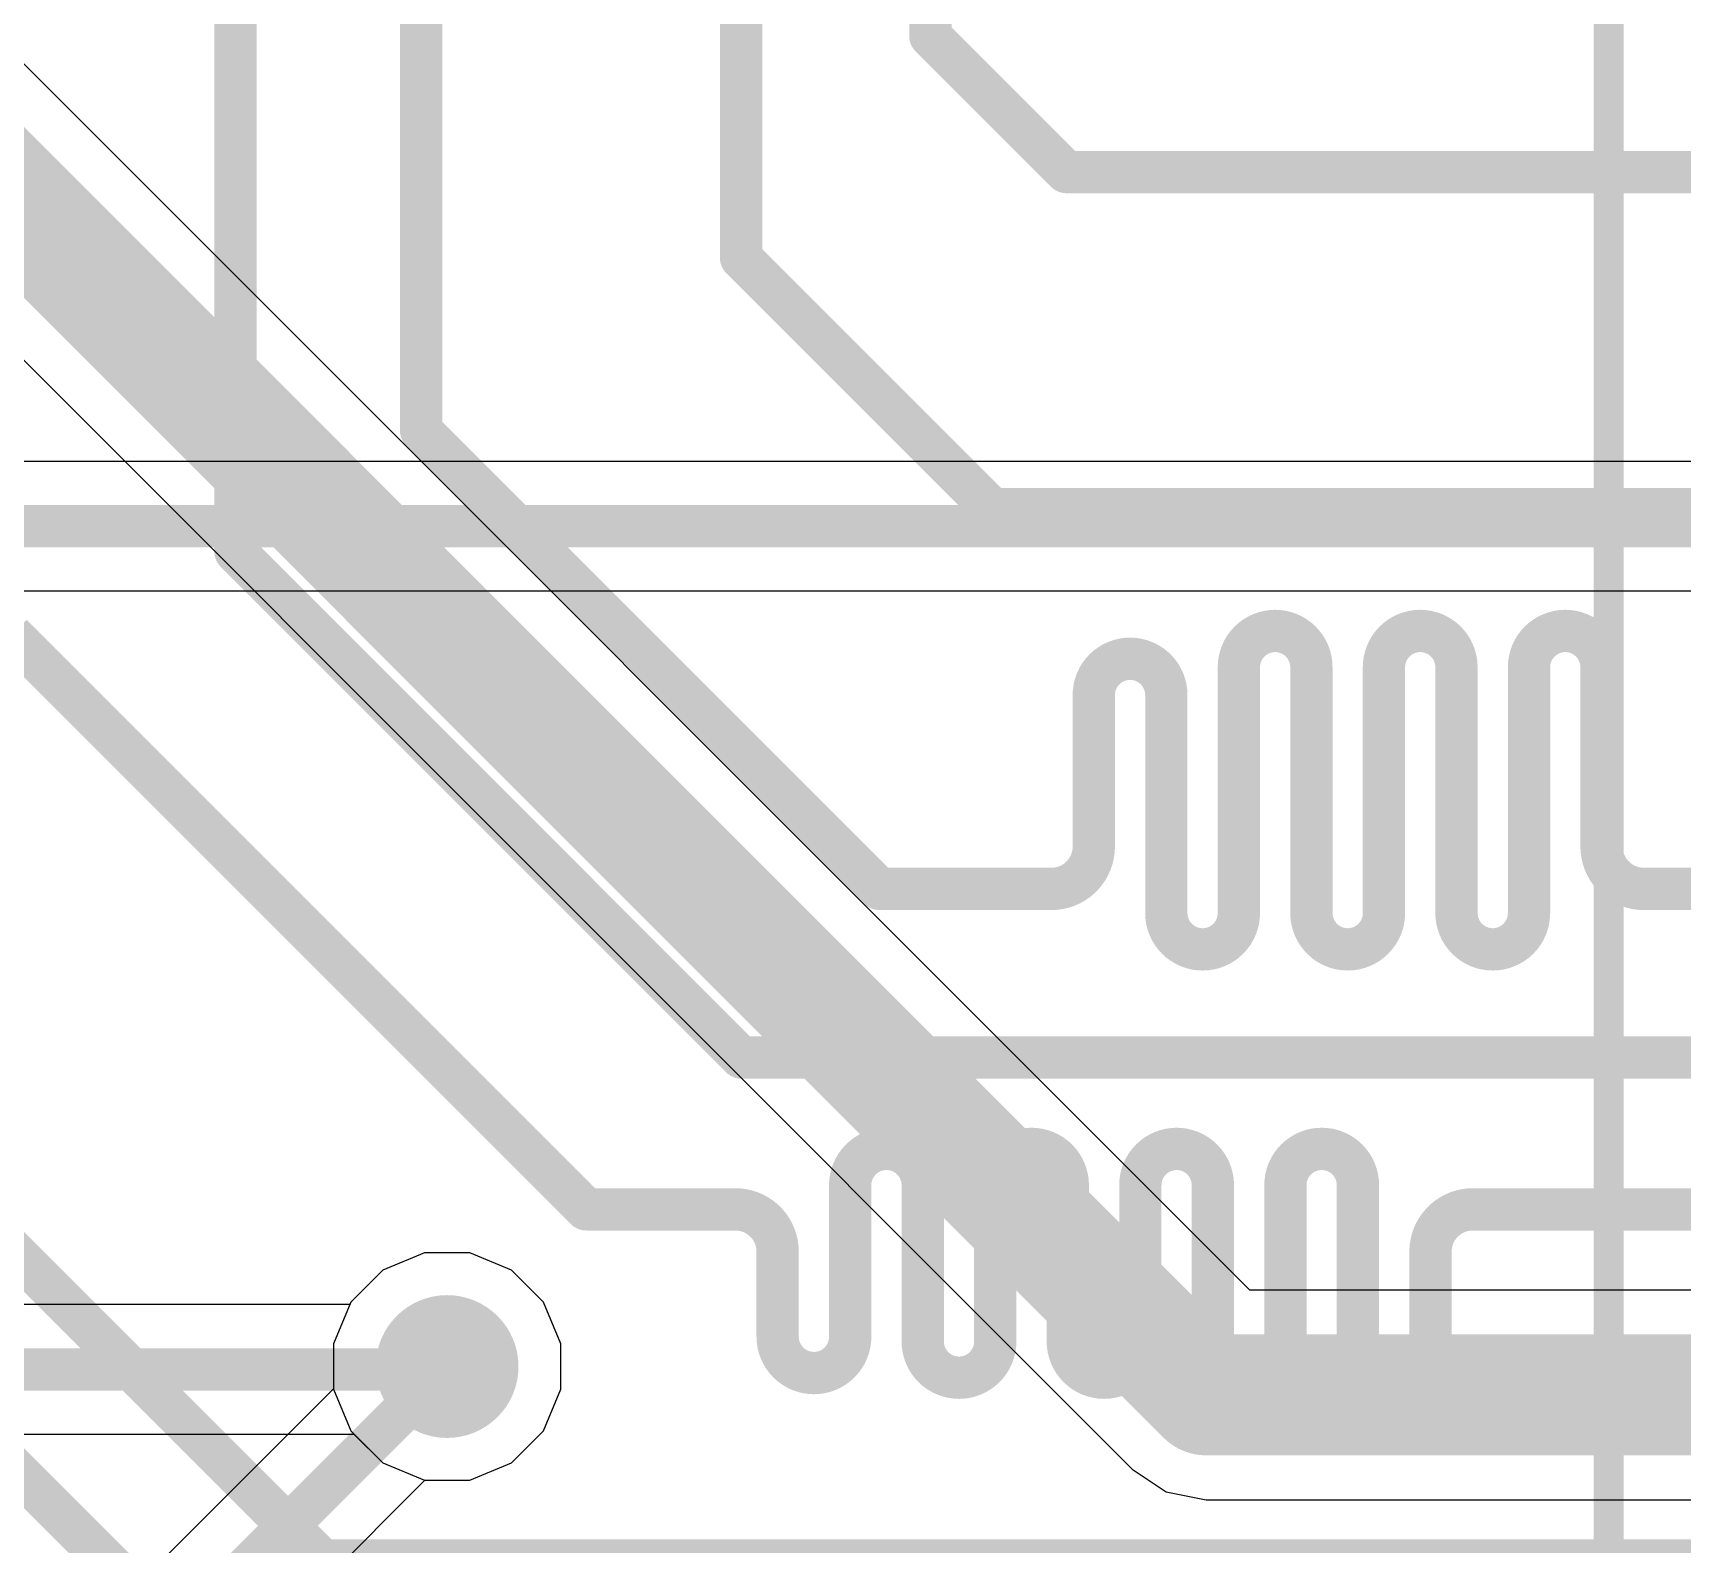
# Model space of a CAD drawing. Header units: inches. Extents: x -3 to 128, y -12 to 41.
# Drawn here: x 74.46 to 81.39, y 21.21 to 27.56 of the extents above; entities that cross this region are included whole.
import ezdxf

# ---------------------------------------------------------------- set-up
doc = ezdxf.new("R2010")
doc.units = ezdxf.units.IN
for name, color, linetype in [('Bottom Layer', 5, 'Continuous'), ('Layer 1', 16, 'Continuous'), ('Layer 2', 76, 'Continuous'), ('Top Layer', 1, 'Continuous'), ('Top Overlay', 2, 'Continuous'), ('Via Holes', 16, 'Continuous')]:
    doc.layers.add(name, color=color, linetype=linetype)

msp = doc.modelspace()

# ---------------------------------------------------------------- hatches: boundary and pattern name
at = {"layer": 'Bottom Layer'}
h = msp.add_hatch(color=5, dxfattribs=at)
edge = h.paths.add_edge_path()
edge.add_arc((76.1993, 21.9575), 0.3, 0, 360)
at = {"layer": 'Layer 1'}
h = msp.add_hatch(color=16, dxfattribs=at)
edge = h.paths.add_edge_path()
edge.add_arc((76.1993, 21.9575), 0.3, 0, 360)
at = {"layer": 'Layer 2'}
h = msp.add_hatch(color=76, dxfattribs=at)
edge = h.paths.add_edge_path()
edge.add_arc((76.1993, 21.9575), 0.3, 0, 360)
at = {"layer": 'Top Layer'}
h = msp.add_hatch(color=1, dxfattribs=at)
edge = h.paths.add_edge_path()
edge.add_arc((76.1993, 21.9575), 0.3, 0, 360)
at = {"layer": 'Via Holes'}
h = msp.add_hatch(color=7, dxfattribs=at)
edge = h.paths.add_edge_path()
edge.add_arc((76.1993, 21.9575), 0.15, 0, 360)

# ---------------------------------------------------------------- linework, layer by layer
at = {"layer": 'Bottom Layer'}
for p, q in [((79.5718, 22.2785), (73.1219, 28.7283)), ((72.6282, 27.9768), (79.0781, 21.5269)), ((76.1043, 22.4353), (75.9286, 22.3626)), ((76.2943, 22.4353), (76.1043, 22.4353)), ((76.4699, 22.3626), (76.2943, 22.4353)), ((75.9286, 22.3626), (75.7942, 22.2282)), ((76.6044, 22.2282), (76.4699, 22.3626)), ((81.752, 22.2785), (79.5718, 22.2785)), ((75.7942, 22.2282), (75.7215, 22.0526)), ((76.6771, 22.0526), (76.6044, 22.2282)), ((75.7215, 22.0526), (75.7215, 21.8643)), ((76.6771, 21.8625), (76.6771, 22.0526)), ((75.7215, 21.8643), (74.356, 20.4988)), ((76.6044, 21.6869), (76.6771, 21.8625)), ((76.4699, 21.5525), (76.6044, 21.6869)), ((76.2943, 21.4797), (76.4699, 21.5525)), ((79.0781, 21.5269), (79.2209, 21.4315)), ((74.8202, 20.1939), (76.1061, 21.4797)), ((76.1061, 21.4797), (76.2943, 21.4797)), ((79.2209, 21.4315), (79.3894, 21.398)), ((79.3894, 21.398), (79.3894, 21.398)), ((79.3894, 21.398), (81.752, 21.398))]:
    msp.add_line(p, q, dxfattribs=at)
for points, const_width in [([(72.8106, 28.417), (79.3894, 21.8382)], 0.508), ([(74.5483, 20.3065), (76.1993, 21.9575)], 0.1778), ([(79.3894, 21.8382), (81.9377, 21.8382)], 0.508)]:
    msp.add_lwpolyline(points, dxfattribs=dict(at, const_width=const_width))
for points, const_width in [([(76.1548, 21.9575, 1), (76.2437, 21.9575, 1)], 0.0889), ([(79.2624, 21.8382, 1), (79.5164, 21.8382, 1)], 0.254), ([(79.2624, 21.8382, 1), (79.5164, 21.8382, 1)], 0.254)]:
    msp.add_lwpolyline(points, format="xyb", close=True, dxfattribs=dict(at, const_width=const_width))
at = {"layer": 'Layer 1', "const_width": 0.1778}
for points in [[(78.23, 27.5468), (78.23, 29.5186)], [(75.3103, 25.3808), (75.3103, 28.6077)], [(77.4345, 26.6151), (77.4345, 28.6077)], [(76.09, 25.8907), (76.09, 28.1043)], [(78.23, 27.5468), (78.744, 27.0328)], [(78.744, 27.0328), (78.8011, 26.9758)], [(78.8011, 26.9758), (82.7803, 26.9758)], [(77.4345, 26.6151), (78.4906, 25.5591)], [(69.8308, 26.079), (75.5271, 20.3827)], [(70.7302, 26.0889), (75.6767, 21.1424)], [(76.09, 25.8907), (78.0165, 23.9641)], [(78.4906, 25.5591), (81.8124, 25.5591)], [(75.3103, 25.3808), (77.4356, 23.2554)], [(74.37, 25.0314), (76.7835, 22.6179)], [(79.5263, 23.8625), (79.5263, 24.8955)], [(79.8311, 23.8625), (79.8311, 24.8955)], [(80.1359, 23.8625), (80.1359, 24.8955)], [(80.4407, 23.8625), (80.4407, 24.8955)], [(80.7455, 23.8625), (80.7455, 24.8955)], [(81.0503, 24.1419), (81.0503, 24.8955)], [(78.9167, 24.1419), (78.9167, 24.7787)], [(79.2215, 23.8625), (79.2215, 24.7787)], [(78.0165, 23.9641), (78.3128, 23.9641)], [(78.3128, 23.9641), (78.7389, 23.9641)], [(81.2281, 23.9641), (81.6218, 23.9641)], [(77.4356, 23.2554), (81.6218, 23.2554)], [(77.8931, 22.0825), (77.8931, 22.7195)], [(78.1979, 22.063), (78.1979, 22.7195)], [(78.5027, 22.063), (78.5027, 22.7195)], [(78.8075, 22.063), (78.8075, 22.7195)], [(79.1123, 22.063), (79.1123, 22.7195)], [(79.4171, 22.063), (79.4171, 22.7195)], [(79.7219, 22.063), (79.7219, 22.7195)], [(80.0267, 22.063), (80.0267, 22.7195)], [(76.7835, 22.6179), (76.9937, 22.6179)], [(76.9937, 22.6179), (77.4105, 22.6179)], [(80.5093, 22.6179), (80.5982, 22.6179)], [(80.5982, 22.6179), (96.7733, 22.6179)], [(77.5883, 22.0825), (77.5883, 22.4401)], [(80.3315, 22.063), (80.3315, 22.4401)], [(75.6767, 21.1424), (99.8295, 21.1424)]]:
    msp.add_lwpolyline(points, dxfattribs=at)
at = {"layer": 'Layer 1', "const_width": 0.0889}
for points in [[(78.1856, 27.5468, 1), (78.2745, 27.5468, 1)], [(78.1856, 27.5468, 1), (78.2745, 27.5468, 1)], [(78.6996, 27.0328, 1), (78.7885, 27.0328, 1)], [(78.6996, 27.0328, 1), (78.7885, 27.0328, 1)], [(78.7566, 26.9758, 1), (78.8455, 26.9758, 1)], [(78.7566, 26.9758, 1), (78.8455, 26.9758, 1)], [(77.3901, 26.6151, 1), (77.479, 26.6151, 1)], [(77.3901, 26.6151, 1), (77.479, 26.6151, 1)], [(76.0456, 25.8907, 1), (76.1345, 25.8907, 1)], [(76.0456, 25.8907, 1), (76.1345, 25.8907, 1)], [(78.4461, 25.5591, 1), (78.535, 25.5591, 1)], [(78.4461, 25.5591, 1), (78.535, 25.5591, 1)], [(75.2658, 25.3808, 1), (75.3547, 25.3808, 1)], [(75.2658, 25.3808, 1), (75.3547, 25.3808, 1)], [(79.4818, 24.8955, 1), (79.5707, 24.8955, 1)], [(79.4818, 24.8955, 1), (79.5707, 24.8955, 1)], [(79.7866, 24.8955, 1), (79.8755, 24.8955, 1)], [(79.7866, 24.8955, 1), (79.8755, 24.8955, 1)], [(80.0914, 24.8955, 1), (80.1803, 24.8955, 1)], [(80.0914, 24.8955, 1), (80.1803, 24.8955, 1)], [(80.3962, 24.8955, 1), (80.4851, 24.8955, 1)], [(80.3962, 24.8955, 1), (80.4851, 24.8955, 1)], [(80.701, 24.8955, 1), (80.7899, 24.8955, 1)], [(80.701, 24.8955, 1), (80.7899, 24.8955, 1)], [(81.0058, 24.8955, 1), (81.0947, 24.8955, 1)], [(81.0058, 24.8955, 1), (81.0947, 24.8955, 1)], [(78.8722, 24.7787, 1), (78.9611, 24.7787, 1)], [(78.8722, 24.7787, 1), (78.9611, 24.7787, 1)], [(79.177, 24.7787, 1), (79.2659, 24.7787, 1)], [(79.177, 24.7787, 1), (79.2659, 24.7787, 1)], [(78.8722, 24.1419, 1), (78.9611, 24.1419, 1)], [(78.8722, 24.1419, 1), (78.9611, 24.1419, 1)], [(81.0058, 24.1419, 1), (81.0947, 24.1419, 1)], [(81.0058, 24.1419, 1), (81.0947, 24.1419, 1)], [(77.9721, 23.9641, 1), (78.061, 23.9641, 1)], [(77.9721, 23.9641, 1), (78.061, 23.9641, 1)], [(78.2683, 23.9641, 1), (78.3572, 23.9641, 1)], [(78.2683, 23.9641, 1), (78.3572, 23.9641, 1)], [(78.6944, 23.9641, 1), (78.7833, 23.9641, 1)], [(78.6944, 23.9641, 1), (78.7833, 23.9641, 1)], [(81.1836, 23.9641, 1), (81.2725, 23.9641, 1)], [(81.1836, 23.9641, 1), (81.2725, 23.9641, 1)], [(79.177, 23.8625, 1), (79.2659, 23.8625, 1)], [(79.177, 23.8625, 1), (79.2659, 23.8625, 1)], [(79.4818, 23.8625, 1), (79.5707, 23.8625, 1)], [(79.4818, 23.8625, 1), (79.5707, 23.8625, 1)], [(79.7866, 23.8625, 1), (79.8755, 23.8625, 1)], [(79.7866, 23.8625, 1), (79.8755, 23.8625, 1)], [(80.0914, 23.8625, 1), (80.1803, 23.8625, 1)], [(80.0914, 23.8625, 1), (80.1803, 23.8625, 1)], [(80.3962, 23.8625, 1), (80.4851, 23.8625, 1)], [(80.3962, 23.8625, 1), (80.4851, 23.8625, 1)], [(80.701, 23.8625, 1), (80.7899, 23.8625, 1)], [(80.701, 23.8625, 1), (80.7899, 23.8625, 1)], [(77.3912, 23.2554, 1), (77.4801, 23.2554, 1)], [(77.3912, 23.2554, 1), (77.4801, 23.2554, 1)], [(77.8487, 22.7195, 1), (77.9376, 22.7195, 1)], [(77.8487, 22.7195, 1), (77.9376, 22.7195, 1)], [(78.1535, 22.7195, 1), (78.2424, 22.7195, 1)], [(78.1535, 22.7195, 1), (78.2424, 22.7195, 1)], [(78.4583, 22.7195, 1), (78.5472, 22.7195, 1)], [(78.4583, 22.7195, 1), (78.5472, 22.7195, 1)], [(78.7631, 22.7195, 1), (78.852, 22.7195, 1)], [(78.7631, 22.7195, 1), (78.852, 22.7195, 1)], [(79.0679, 22.7195, 1), (79.1568, 22.7195, 1)], [(79.0679, 22.7195, 1), (79.1568, 22.7195, 1)], [(79.3727, 22.7195, 1), (79.4616, 22.7195, 1)], [(79.3727, 22.7195, 1), (79.4616, 22.7195, 1)], [(79.6775, 22.7195, 1), (79.7664, 22.7195, 1)], [(79.6775, 22.7195, 1), (79.7664, 22.7195, 1)], [(79.9823, 22.7195, 1), (80.0712, 22.7195, 1)], [(79.9823, 22.7195, 1), (80.0712, 22.7195, 1)], [(76.739, 22.6179, 1), (76.8279, 22.6179, 1)], [(76.739, 22.6179, 1), (76.8279, 22.6179, 1)], [(76.9492, 22.6179, 1), (77.0381, 22.6179, 1)], [(76.9492, 22.6179, 1), (77.0381, 22.6179, 1)], [(77.3661, 22.6179, 1), (77.455, 22.6179, 1)], [(77.3661, 22.6179, 1), (77.455, 22.6179, 1)], [(80.4649, 22.6179, 1), (80.5538, 22.6179, 1)], [(80.4649, 22.6179, 1), (80.5538, 22.6179, 1)], [(80.5538, 22.6179, 1), (80.6427, 22.6179, 1)], [(80.5538, 22.6179, 1), (80.6427, 22.6179, 1)], [(77.5439, 22.4401, 1), (77.6328, 22.4401, 1)], [(77.5439, 22.4401, 1), (77.6328, 22.4401, 1)], [(80.2871, 22.4401, 1), (80.376, 22.4401, 1)], [(80.2871, 22.4401, 1), (80.376, 22.4401, 1)], [(77.5439, 22.0825, 1), (77.6328, 22.0825, 1)], [(77.5439, 22.0825, 1), (77.6328, 22.0825, 1)], [(77.8487, 22.0825, 1), (77.9376, 22.0825, 1)], [(77.8487, 22.0825, 1), (77.9376, 22.0825, 1)], [(78.1535, 22.063, 1), (78.2424, 22.063, 1)], [(78.1535, 22.063, 1), (78.2424, 22.063, 1)], [(78.4583, 22.063, 1), (78.5472, 22.063, 1)], [(78.4583, 22.063, 1), (78.5472, 22.063, 1)], [(78.7631, 22.063, 1), (78.852, 22.063, 1)], [(78.7631, 22.063, 1), (78.852, 22.063, 1)], [(79.0679, 22.063, 1), (79.1568, 22.063, 1)], [(79.0679, 22.063, 1), (79.1568, 22.063, 1)], [(79.3727, 22.063, 1), (79.4616, 22.063, 1)], [(79.3727, 22.063, 1), (79.4616, 22.063, 1)], [(79.6775, 22.063, 1), (79.7664, 22.063, 1)], [(79.6775, 22.063, 1), (79.7664, 22.063, 1)], [(79.9823, 22.063, 1), (80.0712, 22.063, 1)], [(79.9823, 22.063, 1), (80.0712, 22.063, 1)], [(80.2871, 22.063, 1), (80.376, 22.063, 1)], [(80.2871, 22.063, 1), (80.376, 22.063, 1)], [(75.6323, 21.1424, 1), (75.7212, 21.1424, 1)], [(75.6323, 21.1424, 1), (75.7212, 21.1424, 1)]]:
    msp.add_lwpolyline(points, format="xyb", close=True, dxfattribs=at)
at = {"layer": 'Layer 1', "const_width": 0.1778}
for points in [[(79.5263, 24.8955, -1), (79.8311, 24.8955)], [(80.1359, 24.8955, -1), (80.4407, 24.8955)], [(80.7455, 24.8955, -1), (81.0503, 24.8955)], [(78.9167, 24.7787, -1), (79.2215, 24.7787)], [(78.9167, 24.1419, -0.414214), (78.7389, 23.9641)], [(81.2281, 23.9641, -0.414214), (81.0503, 24.1419)], [(79.5263, 23.8625, -1), (79.2215, 23.8625)], [(80.1359, 23.8625, -1), (79.8311, 23.8625)], [(80.7455, 23.8625, -1), (80.4407, 23.8625)], [(77.8931, 22.7195, -1), (78.1979, 22.7195)], [(78.5027, 22.7195, -1), (78.8075, 22.7195)], [(79.1123, 22.7195, -1), (79.4171, 22.7195)], [(79.7219, 22.7195, -1), (80.0267, 22.7195)], [(77.4105, 22.6179, -0.414214), (77.5883, 22.4401)], [(80.3315, 22.4401, -0.414214), (80.5093, 22.6179)], [(77.8931, 22.0825, -1), (77.5883, 22.0825)], [(78.5027, 22.063, -1), (78.1979, 22.063)], [(79.1123, 22.063, -1), (78.8075, 22.063)], [(79.7219, 22.063, -1), (79.4171, 22.063)], [(80.3315, 22.063, -1), (80.0267, 22.063)]]:
    msp.add_lwpolyline(points, format="xyb", dxfattribs=at)
at = {"layer": 'Layer 2'}
for p, q in [((83.6876, 25.7601), (66.7651, 25.7601)), ((66.6703, 25.2162), (83.8003, 25.2162)), ((76.1043, 22.4353), (75.9286, 22.3626)), ((76.2943, 22.4353), (76.1043, 22.4353)), ((76.4699, 22.3626), (76.2943, 22.4353)), ((75.9286, 22.3626), (75.7942, 22.2282)), ((76.6044, 22.2282), (76.4699, 22.3626)), ((75.7942, 22.2282), (75.7215, 22.0526)), ((76.6771, 22.0526), (76.6044, 22.2282)), ((75.7215, 22.0526), (75.7215, 21.8625)), ((76.6771, 21.8625), (76.6771, 22.0526)), ((75.7215, 21.8625), (75.7942, 21.6869)), ((76.6044, 21.6869), (76.6771, 21.8625)), ((75.7942, 21.6869), (75.9286, 21.5525)), ((76.4699, 21.5525), (76.6044, 21.6869)), ((75.9286, 21.5525), (76.1043, 21.4797)), ((76.2943, 21.4797), (76.4699, 21.5525)), ((76.1043, 21.4797), (76.2943, 21.4797))]:
    msp.add_line(p, q, dxfattribs=at)
at = {"layer": 'Layer 2', "const_width": 0.1778}
msp.add_lwpolyline([(66.1259, 25.4881), (83.8003, 25.4881)], dxfattribs=at)
at = {"layer": 'Top Layer'}
for p, q in [((76.1043, 22.4353), (75.9286, 22.3626)), ((76.2943, 22.4353), (76.1043, 22.4353)), ((76.4699, 22.3626), (76.2943, 22.4353)), ((75.9286, 22.3626), (75.7942, 22.2282)), ((76.6044, 22.2282), (76.4699, 22.3626)), ((75.7899, 22.2177), (68.0574, 22.2177)), ((75.7942, 22.2282), (75.7899, 22.2177)), ((76.6771, 22.0526), (76.6044, 22.2282)), ((76.6771, 21.8625), (76.6771, 22.0526)), ((76.6044, 21.6869), (76.6771, 21.8625)), ((69.787, 21.6738), (75.8073, 21.6738)), ((75.8073, 21.6738), (75.9286, 21.5525)), ((76.4699, 21.5525), (76.6044, 21.6869)), ((75.9286, 21.5525), (76.1043, 21.4797)), ((76.2943, 21.4797), (76.4699, 21.5525)), ((76.1043, 21.4797), (76.2943, 21.4797))]:
    msp.add_line(p, q, dxfattribs=at)
at = {"layer": 'Top Layer', "const_width": 0.1778}
for points in [[(76.1875, 21.9457), (76.1993, 21.9575)], [(66.3502, 21.9457), (76.1875, 21.9457)]]:
    msp.add_lwpolyline(points, dxfattribs=at)
at = {"layer": 'Top Layer', "const_width": 0.0889}
for points in [[(76.1548, 21.9575, 1), (76.2437, 21.9575, 1)], [(76.143, 21.9457, 1), (76.2319, 21.9457, 1)], [(76.143, 21.9457, 1), (76.2319, 21.9457, 1)]]:
    msp.add_lwpolyline(points, format="xyb", close=True, dxfattribs=at)
at = {"layer": 'Top Overlay', "const_width": 0.127}
msp.add_lwpolyline([(81.0801, 14.268), (81.0801, 30.968)], dxfattribs=at)

doc.saveas('drawing.dxf')
